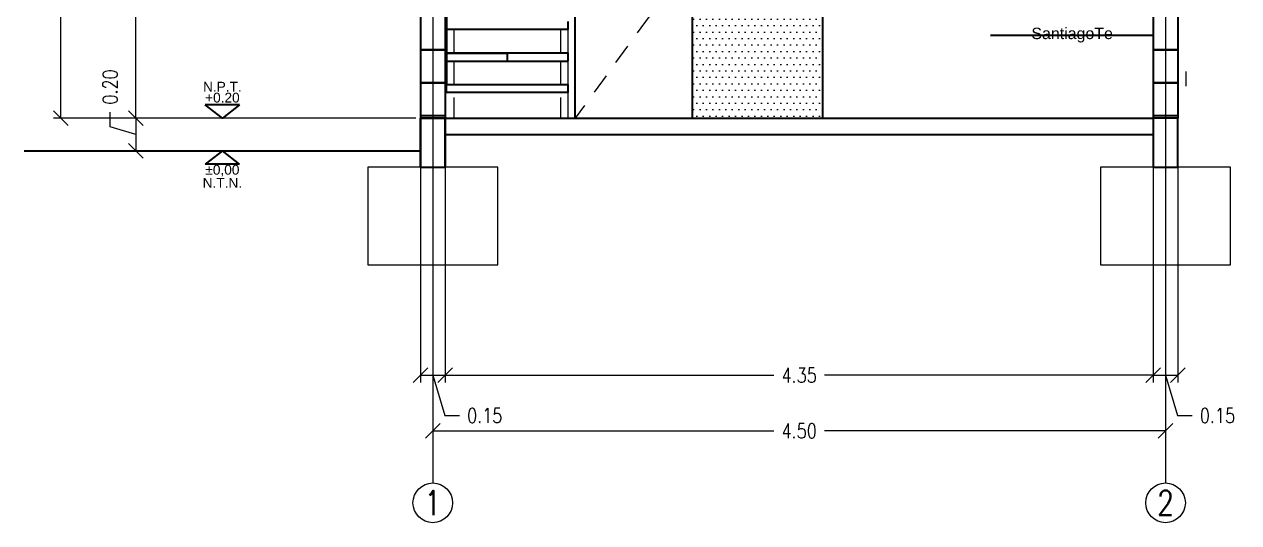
# Model space of a CAD drawing. Header units: metres. Extents: x 45 to 666, y -23 to 325.
# Drawn here: x 652.96 to 660.42, y 75.33 to 78.39 of the extents above; entities that cross this region are included whole.
import ezdxf
from ezdxf.enums import TextEntityAlignment as Align

# ---------------------------------------------------------------- set-up
doc = ezdxf.new("R2010")
doc.units = ezdxf.units.M
doc.header["$LTSCALE"] = 5
doc.header["$MEASUREMENT"] = 0
doc.linetypes.add('HIDDEN', pattern=[0.375, 0.25, -0.125])
doc.layers.get('0').update_dxf_attribs({"color": 30})
doc.layers.get('DEFPOINTS').update_dxf_attribs({"color": 210})
for name, color, linetype, lineweight in [('A-ANNO-DIMS', 3, 'Continuous', 18), ('A-ANNO-NOTE', 7, 'Continuous', 35), ('A-ANNO-SYMB', 3, 'Continuous', 18), ('A-ANNO-TEXT', 3, 'Continuous', 18), ('A-ELEV-MBE1', 7, 'Continuous', 35), ('A-ELEV-MBE2', 4, 'Continuous', 25), ('A-ELEV-PATT', 8, 'Continuous', 18), ('A-FLOR-OVHD', 3, 'HIDDEN', 18), ('A-WALL-FULL', 7, 'Continuous', 35), ('A-WALL-FULL-EXTR', 7, 'Continuous', 35)]:
    doc.layers.add(name, color=color, linetype=linetype, lineweight=lineweight)
doc.styles.add('E-ARIAL', font='arial.ttf')
doc.styles.add('E-ROMANS', font='romans.shx', dxfattribs={"width": 0.8})
doc.dimstyles.new('E-0050_TICK_18', dxfattribs={"dimscale": 0.001, "dimtxt": 90, "dimasz": 90, "dimexe": 45, "dimexo": 30, "dimgap": 45, "dimtad": 0, "dimzin": 0, "dimdsep": 46, "dimtxsty": 'E-ROMANS', "dimblk": 'OBLIQUE', "dimcen": 45, "dimclrd": 256, "dimclre": 256, "dimclrt": 256, "dimadec": 0, "dimazin": 0, "dimtfac": 1, "dimtmove": 1, "dimatfit": 3, "dimldrblk": 'OPEN90', "dimfxl": 1, "dimtfill": 1, "dimtolj": 1, "dimtzin": 0, "dimarcsym": 0})
doc.dimstyles.new('E-0200_TICK_12', dxfattribs={"dimscale": 0.001, "dimtxt": 240, "dimasz": 240, "dimexe": 120, "dimexo": 80, "dimgap": 120, "dimtad": 0, "dimzin": 0, "dimdsep": 46, "dimtxsty": 'E-ROMANS', "dimblk": 'OBLIQUE', "dimcen": 120, "dimclrd": 256, "dimclre": 256, "dimclrt": 256, "dimadec": 0, "dimazin": 0, "dimtfac": 1, "dimtmove": 1, "dimatfit": 3, "dimldrblk": 'OPEN90', "dimfxl": 1, "dimtfill": 1, "dimtolj": 1, "dimtzin": 0, "dimlwd": -1, "dimarcsym": 0})

# ---------------------------------------------------------------- blocks, each defined once
blk = doc.blocks.new('TAG-LEVEL-CO')
for points in [[(0.352, 0.272), (-0.352, 0.272)], [(0.352, 0.272), (0, 0), (-0.352, 0.272)]]:
    blk.add_lwpolyline(points)
at = {"style": 'E-ARIAL'}
for tag, p in [('N.P.T.', (0, 0.486)), ('%%P0,00', (0, 0.262))]:
    blk.add_attdef(tag, text='', height=0.2, dxfattribs=at).set_placement(p, align=Align.BOTTOM_CENTER)
blk = doc.blocks.new('_Oblique')
at = {"color": 0, "linetype": 'ByBlock', "lineweight": -2}
blk.add_line((-0.5, -0.5), (0.5, 0.5), dxfattribs=at)
blk = doc.blocks.new('*D561')
at = {"layer": 'A-ANNO-DIMS', "lineweight": -2, "transparency": 16777216}
for p, q in [((655.3615, 80.3139), (653.1375, 80.3139)), ((653.1825, 80.3139), (653.1825, 79.2186)), ((653.1825, 77.8139), (653.1825, 78.9092)), ((655.3615, 77.8139), (653.1375, 77.8139))]:
    blk.add_line(p, q, dxfattribs=at)
at = {"layer": 'DEFPOINTS', "color": 0, "transparency": 16777216}
for p in [(653.1825, 80.3139), (655.3915, 80.3139), (655.3915, 77.8139)]:
    blk.add_point(p, dxfattribs=at)
at = {"layer": 'A-ANNO-DIMS', "lineweight": -2, "transparency": 16777216, "xscale": 0.09, "yscale": 0.09, "zscale": 0.09}
for p, rotation in [((653.1825, 80.3139), 90), ((653.1825, 77.8139), 270)]:
    blk.add_blockref('_Oblique', p, dxfattribs=dict(at, rotation=rotation))
at = {"layer": 'A-ANNO-DIMS', "transparency": 16777216, "insert": (653.1825, 79.0639), "char_height": 0.09, "attachment_point": 5, "rotation": 90, "style": 'E-ROMANS', "bg_fill": 3, "box_fill_scale": 1.25, "bg_fill_color": 256, "bg_fill_true_color": 13158600, "bg_fill_transparency": 0}
blk.add_mtext('\\A1;2.50', dxfattribs=at)
blk = doc.blocks.new('_Open90')
at = {"color": 0, "linetype": 'ByBlock', "lineweight": -2}
for p, q in [((0, 0), (-1, 0)), ((-0.5, 0.5), (0, 0)), ((0, 0), (-0.5, -0.5))]:
    blk.add_line(p, q, dxfattribs=at)
blk = doc.blocks.new('*D593')
at = {"layer": 'A-ANNO-DIMS', "lineweight": -2, "transparency": 16777216}
for p, q in [((655.3915, 77.5839), (655.3915, 76.1914)), ((655.5415, 77.5839), (655.5415, 76.1914)), ((655.3915, 76.2364), (655.5415, 76.2364)), ((655.4665, 76.2364), (655.5408, 75.9889)), ((655.5408, 75.9889), (655.6308, 75.9889))]:
    blk.add_line(p, q, dxfattribs=at)
at = {"layer": 'DEFPOINTS', "color": 0, "transparency": 16777216}
for p in [(655.3915, 77.6139), (655.5415, 77.6139), (655.5415, 76.2364)]:
    blk.add_point(p, dxfattribs=at)
at = {"layer": 'A-ANNO-DIMS', "lineweight": -2, "transparency": 16777216, "xscale": 0.09, "yscale": 0.09, "zscale": 0.09, "rotation": 180}
blk.add_blockref('_Oblique', (655.3915, 76.2364), dxfattribs=at)
at = {"layer": 'A-ANNO-DIMS', "lineweight": -2, "transparency": 16777216, "xscale": 0.09, "yscale": 0.09, "zscale": 0.09}
blk.add_blockref('_Oblique', (655.5415, 76.2364), dxfattribs=at)
at = {"layer": 'A-ANNO-DIMS', "transparency": 16777216, "insert": (655.7855, 75.9889), "char_height": 0.09, "attachment_point": 5, "style": 'E-ROMANS', "bg_fill": 3, "box_fill_scale": 1.25, "bg_fill_color": 256, "bg_fill_true_color": 13158600, "bg_fill_transparency": 0}
blk.add_mtext('\\A1;0.15', dxfattribs=at)
blk = doc.blocks.new('*D594')
at = {"layer": 'A-ANNO-DIMS', "lineweight": -2, "transparency": 16777216}
for p, q in [((659.8915, 77.6839), (659.8915, 76.1914)), ((655.5415, 77.5839), (655.5415, 76.1914)), ((655.5415, 76.2364), (657.5618, 76.2364)), ((659.8915, 76.2364), (657.8713, 76.2364))]:
    blk.add_line(p, q, dxfattribs=at)
at = {"layer": 'DEFPOINTS', "color": 0, "transparency": 16777216}
for p in [(659.8915, 77.7139), (655.5415, 77.6139), (659.8915, 76.2364)]:
    blk.add_point(p, dxfattribs=at)
at = {"layer": 'A-ANNO-DIMS', "lineweight": -2, "transparency": 16777216, "xscale": 0.09, "yscale": 0.09, "zscale": 0.09, "rotation": 180}
blk.add_blockref('_Oblique', (655.5415, 76.2364), dxfattribs=at)
at = {"layer": 'A-ANNO-DIMS', "lineweight": -2, "transparency": 16777216, "xscale": 0.09, "yscale": 0.09, "zscale": 0.09}
blk.add_blockref('_Oblique', (659.8915, 76.2364), dxfattribs=at)
at = {"layer": 'A-ANNO-DIMS', "transparency": 16777216, "insert": (657.7165, 76.2364), "char_height": 0.09, "attachment_point": 5, "style": 'E-ROMANS', "bg_fill": 3, "box_fill_scale": 1.25, "bg_fill_color": 256, "bg_fill_true_color": 13158600, "bg_fill_transparency": 0}
blk.add_mtext('\\A1;4.35', dxfattribs=at)
blk = doc.blocks.new('*D595')
at = {"layer": 'A-ANNO-DIMS', "lineweight": -2, "transparency": 16777216}
for p, q in [((659.8915, 77.6839), (659.8915, 76.1914)), ((660.0415, 77.6839), (660.0415, 76.1914)), ((659.8915, 76.2364), (660.0415, 76.2364)), ((659.9665, 76.2364), (660.0408, 75.9889)), ((660.0408, 75.9889), (660.1308, 75.9889))]:
    blk.add_line(p, q, dxfattribs=at)
at = {"layer": 'DEFPOINTS', "color": 0, "transparency": 16777216}
for p in [(659.8915, 77.7139), (660.0415, 77.7139), (660.0415, 76.2364)]:
    blk.add_point(p, dxfattribs=at)
at = {"layer": 'A-ANNO-DIMS', "lineweight": -2, "transparency": 16777216, "xscale": 0.09, "yscale": 0.09, "zscale": 0.09, "rotation": 180}
blk.add_blockref('_Oblique', (659.8915, 76.2364), dxfattribs=at)
at = {"layer": 'A-ANNO-DIMS', "lineweight": -2, "transparency": 16777216, "xscale": 0.09, "yscale": 0.09, "zscale": 0.09}
blk.add_blockref('_Oblique', (660.0415, 76.2364), dxfattribs=at)
at = {"layer": 'A-ANNO-DIMS', "transparency": 16777216, "insert": (660.2855, 75.9889), "char_height": 0.09, "attachment_point": 5, "style": 'E-ROMANS', "bg_fill": 3, "box_fill_scale": 1.25, "bg_fill_color": 256, "bg_fill_true_color": 13158600, "bg_fill_transparency": 0}
blk.add_mtext('\\A1;0.15', dxfattribs=at)
blk = doc.blocks.new('*D596')
at = {"layer": 'A-ANNO-DIMS', "lineweight": -2, "transparency": 16777216}
for p, q in [((655.4665, 77.4839), (655.4665, 75.8496)), ((659.9665, 77.4839), (659.9665, 75.8496)), ((655.4665, 75.8946), (657.5618, 75.8946)), ((659.9665, 75.8946), (657.8713, 75.8946))]:
    blk.add_line(p, q, dxfattribs=at)
at = {"layer": 'DEFPOINTS', "color": 0, "transparency": 16777216}
for p in [(655.4665, 77.5139), (659.9665, 77.5139), (659.9665, 75.8946)]:
    blk.add_point(p, dxfattribs=at)
at = {"layer": 'A-ANNO-DIMS', "lineweight": -2, "transparency": 16777216, "xscale": 0.09, "yscale": 0.09, "zscale": 0.09, "rotation": 180}
blk.add_blockref('_Oblique', (655.4665, 75.8946), dxfattribs=at)
at = {"layer": 'A-ANNO-DIMS', "lineweight": -2, "transparency": 16777216, "xscale": 0.09, "yscale": 0.09, "zscale": 0.09}
blk.add_blockref('_Oblique', (659.9665, 75.8946), dxfattribs=at)
at = {"layer": 'A-ANNO-DIMS', "transparency": 16777216, "insert": (657.7165, 75.8946), "char_height": 0.09, "attachment_point": 5, "style": 'E-ROMANS', "bg_fill": 3, "box_fill_scale": 1.25, "bg_fill_color": 256, "bg_fill_true_color": 13158600, "bg_fill_transparency": 0}
blk.add_mtext('\\A1;4.50', dxfattribs=at)
blk = doc.blocks.new('*D610')
at = {"layer": 'A-ANNO-DIMS', "lineweight": -2, "transparency": 16777216}
for p, q in [((655.3615, 80.0619), (653.5968, 80.0619)), ((653.6418, 80.0619), (653.6418, 79.0926)), ((653.6418, 77.8139), (653.6418, 78.7832)), ((655.3615, 77.8139), (653.5968, 77.8139))]:
    blk.add_line(p, q, dxfattribs=at)
at = {"layer": 'DEFPOINTS', "color": 0, "transparency": 16777216}
for p in [(655.3915, 80.0619), (653.6418, 77.8139), (655.3915, 77.8139)]:
    blk.add_point(p, dxfattribs=at)
at = {"layer": 'A-ANNO-DIMS', "lineweight": -2, "transparency": 16777216, "xscale": 0.09, "yscale": 0.09, "zscale": 0.09}
for p, rotation in [((653.6418, 80.0619), 90), ((653.6418, 77.8139), 270)]:
    blk.add_blockref('_Oblique', p, dxfattribs=dict(at, rotation=rotation))
at = {"layer": 'A-ANNO-DIMS', "transparency": 16777216, "insert": (653.6418, 78.9379), "char_height": 0.09, "attachment_point": 5, "rotation": 90, "style": 'E-ROMANS', "bg_fill": 3, "box_fill_scale": 1.25, "bg_fill_color": 256, "bg_fill_true_color": 13158600, "bg_fill_transparency": 0}
blk.add_mtext('\\A1;2.25', dxfattribs=at)
blk = doc.blocks.new('*D611')
at = {"layer": 'A-ANNO-DIMS', "lineweight": -2, "transparency": 16777216}
for p, q in [((653.4843, 77.7612), (653.4843, 77.8512)), ((655.3615, 77.8139), (653.5968, 77.8139)), ((653.6418, 77.8139), (653.6418, 77.6139)), ((653.6418, 77.7139), (653.4843, 77.7612)), ((655.3615, 77.6139), (653.5968, 77.6139))]:
    blk.add_line(p, q, dxfattribs=at)
at = {"layer": 'DEFPOINTS', "color": 0, "transparency": 16777216}
for p in [(655.3915, 77.8139), (653.6418, 77.6139), (655.3915, 77.6139)]:
    blk.add_point(p, dxfattribs=at)
at = {"layer": 'A-ANNO-DIMS', "lineweight": -2, "transparency": 16777216, "xscale": 0.09, "yscale": 0.09, "zscale": 0.09}
for p, rotation in [((653.6418, 77.8139), 90), ((653.6418, 77.6139), 270)]:
    blk.add_blockref('_Oblique', p, dxfattribs=dict(at, rotation=rotation))
at = {"layer": 'A-ANNO-DIMS', "transparency": 16777216, "insert": (653.4843, 78.0059), "char_height": 0.09, "attachment_point": 5, "rotation": 90, "style": 'E-ROMANS', "bg_fill": 3, "box_fill_scale": 1.25, "bg_fill_color": 256, "bg_fill_true_color": 13158600, "bg_fill_transparency": 0}
blk.add_mtext('\\A1;0.20', dxfattribs=at)

msp = doc.modelspace()

# ---------------------------------------------------------------- hatches: boundary and pattern name
at = {"layer": 'A-ELEV-PATT'}
h = msp.add_hatch(dxfattribs=at)
h.set_pattern_fill('DOTS', color=256, scale=0.025, style=0)
h.set_pattern_definition([(0, (495.5, 1e-11), (0.01984375, 0.0396875), [0, -0.0396875])])
h.paths.add_polyline_path([(657.859, 80.1619), (656.3415, 80.1619), (656.3415, 79.7939), (657.059, 79.7939), (657.059, 77.8139), (657.859, 77.8139)])

# ---------------------------------------------------------------- linework, layer by layer
at = {"layer": 'A-ANNO-SYMB', "ltscale": 2}
for points in [[(655.4665, 87.0167), (655.4665, 75.5752)], [(659.9665, 87.0167), (659.9665, 75.5752)], [(659.9665, 87.0167), (659.9665, 75.5752)]]:
    msp.add_lwpolyline(points, dxfattribs=at)
at = {"layer": 'A-ANNO-SYMB', "linetype": 'Continuous', "ltscale": 5}
for centre in [(655.4665, 75.4532), (659.9665, 75.4532)]:
    msp.add_circle(centre, 0.1219, dxfattribs=at)
at = {"layer": 'A-ELEV-MBE1'}
for p, q in [((656.3415, 77.8139), (656.3415, 80.3319)), ((657.859, 80.1619), (657.859, 77.8139)), ((657.059, 79.7939), (657.059, 77.8139)), ((656.2965, 78.4077), (656.2965, 78.3577)), ((656.2965, 78.3577), (655.5515, 78.3577)), ((656.2965, 78.2132), (655.5515, 78.2132)), ((656.2965, 78.2156), (656.2965, 78.1656)), ((656.2965, 78.1632), (655.924, 78.1632))]:
    msp.add_line(p, q, dxfattribs=at)
at = {"layer": 'A-ELEV-MBE2'}
for p, q in [((655.5965, 78.3577), (655.5965, 78.2156)), ((656.2515, 78.3577), (656.2515, 78.2156)), ((656.2965, 78.3577), (656.2965, 77.8139)), ((655.5965, 78.1656), (655.5965, 78.021)), ((656.2515, 78.2156), (656.2515, 78.2132)), ((656.2515, 78.1632), (656.2515, 78.021)), ((655.5965, 77.941), (655.5965, 77.8139)), ((656.2515, 77.941), (656.2515, 77.8139))]:
    msp.add_line(p, q, dxfattribs=at)
at = {"layer": 'A-FLOR-OVHD', "ltscale": 0.1}
msp.add_line((657.059, 78.8039), (656.3415, 77.8139), dxfattribs=at)
at = {"layer": 'A-FLOR-OVHD'}
msp.add_line((660.0915, 78.0999), (660.0915, 78.0099), dxfattribs=at)
for points in [[(655.3915, 77.5139), (655.0665, 77.5139), (655.0665, 76.9139), (655.8665, 76.9139), (655.8665, 77.5139), (655.5415, 77.5139)], [(659.8915, 77.5139), (659.5665, 77.5139), (659.5665, 76.9139), (660.3665, 76.9139), (660.3665, 77.5139), (660.0415, 77.5139)]]:
    msp.add_lwpolyline(points, dxfattribs=at)
at = {"layer": 'A-WALL-FULL'}
for p, q in [((655.5515, 80.3289), (655.5515, 78.021)), ((655.5415, 77.8139), (659.8915, 77.8139)), ((655.5415, 77.7139), (659.8915, 77.7139)), ((652.9576, 77.6139), (655.3915, 77.6139))]:
    msp.add_line(p, q, dxfattribs=at)
msp.add_lwpolyline([(655.3915, 77.5139), (655.3915, 77.8139), (655.5415, 77.8139), (655.5415, 77.5139)], dxfattribs=at)
for points in [[(655.5415, 77.8139), (655.3915, 77.8139), (655.3915, 77.5139), (655.5415, 77.5139)], [(660.0415, 77.8139), (659.8915, 77.8139), (659.8915, 77.5139), (660.0415, 77.5139)]]:
    msp.add_lwpolyline(points, close=True, dxfattribs=at)
at = {"layer": 'A-WALL-FULL-EXTR'}
for p, q in [((655.3915, 80.0619), (655.3915, 77.8139)), ((655.5415, 80.0619), (655.5415, 77.8139)), ((659.8915, 80.0619), (659.8915, 77.8139)), ((660.0415, 80.0619), (660.0415, 77.8139)), ((655.5415, 78.2349), (655.3915, 78.2349)), ((655.5415, 78.2319), (655.3915, 78.2319)), ((660.0415, 78.2349), (659.8915, 78.2349)), ((660.0415, 78.2319), (659.8915, 78.2319)), ((655.5415, 78.0319), (655.3915, 78.0319)), ((655.5415, 78.0289), (655.3915, 78.0289)), ((660.0415, 78.0319), (659.8915, 78.0319)), ((660.0415, 78.0289), (659.8915, 78.0289)), ((655.5415, 77.8289), (655.3915, 77.8289)), ((660.0415, 77.8289), (659.8915, 77.8289))]:
    msp.add_line(p, q, dxfattribs=at)
for points in [[(655.5515, 78.2132), (655.924, 78.2132), (655.924, 78.1632), (655.5515, 78.1632)], [(655.5515, 78.021), (656.2965, 78.021), (656.2965, 77.971), (655.5515, 77.971)]]:
    msp.add_lwpolyline(points, close=True, dxfattribs=at)

# ---------------------------------------------------------------- block references
at = {"layer": 'A-ANNO-NOTE', "xscale": 0.3000000000000114, "yscale": 0.3000000000000114, "zscale": 0.3000000000000114}
msp.add_blockref('TAG-LEVEL-CO', (654.1743, 77.8139), dxfattribs=at).add_auto_attribs({'%%P0,00': '+0.20', 'N.P.T.': 'N.P.T.'})
at = {"layer": 'A-ANNO-NOTE'}
ref = msp.add_blockref('TAG-LEVEL-CO', (654.1743, 77.6139), dxfattribs=dict(at, xscale=-0.3000000000000114, yscale=0.3000000000000114, zscale=0.3, rotation=180))
ref.add_attrib('%%P0,00', '%%P0,00', dxfattribs={"layer": '0', "height": 0.06, "style": 'E-ARIAL'}).set_placement((654.1743, 77.4499), align=Align.BOTTOM_CENTER)
ref.add_attrib('N.P.T.', 'N.T.N.', dxfattribs={"layer": '0', "height": 0.06, "style": 'E-ARIAL'}).set_placement((654.1743, 77.3689), align=Align.BOTTOM_CENTER)

# ---------------------------------------------------------------- texts
at = {"layer": 'A-ANNO-NOTE', "insert": (659.6431, 78.3242), "char_height": 0.07, "attachment_point": 6, "style": 'E-ARIAL'}
msp.add_mtext('SantiagoTe', dxfattribs=at)
at = {"layer": 'A-ANNO-TEXT', "ltscale": 5, "char_height": 0.15, "attachment_point": 5, "style": 'E-ROMANS'}
for s, insert in [('1', (655.4665, 75.4532)), ('2', (659.9665, 75.4532))]:
    msp.add_mtext(s, dxfattribs=dict(at, insert=insert))

# ---------------------------------------------------------------- leaders
at = {"layer": 'A-ANNO-NOTE', "annotation_type": 0, "has_hookline": 1, "hookline_direction": 1, "text_width": 0.4917}
msp.add_leader([(659.8915, 78.3218), (659.7027, 78.3218), (659.6516, 78.3218)], dimstyle='E-0200_TICK_12', override={"dimasz": 0.2, "dimtad": 0, "dimldrblk": 'Open90'}, dxfattribs=at)

# ---------------------------------------------------------------- next in the draw order: dimensions: what is measured, and where the dimension line sits
at = {"layer": 'A-ANNO-DIMS'}
dim = msp.add_aligned_dim(p1=(655.3915, 77.8139), p2=(655.3915, 80.3139), distance=2.209, dimstyle='E-0050_TICK_18', dxfattribs=at)
dim.commit()
dim.dimension.update_dxf_attribs({"geometry": '*D561', "text_midpoint": (653.1825, 79.0639)})
dim = msp.add_linear_dim(base=(655.5415, 76.2364), p1=(655.3915, 77.6139), p2=(655.5415, 77.6139), dimstyle='E-0050_TICK_18', dxfattribs=at)
dim.commit()
dim.dimension.update_dxf_attribs({"geometry": '*D593', "text_midpoint": (655.6758, 75.9889)})

# ---------------------------------------------------------------- next in the draw order: dimensions: what is measured, and where the dimension line sits
dim = msp.add_linear_dim(base=(653.6418, 77.8139), p1=(655.3915, 80.0619), p2=(655.3915, 77.8139), angle=90, dimstyle='E-0050_TICK_18', dxfattribs=at)
dim.commit()
dim.dimension.update_dxf_attribs({"geometry": '*D610', "text_midpoint": (653.6418, 78.9379)})
dim = msp.add_linear_dim(base=(659.8915, 76.2364), p1=(655.5415, 77.6139), p2=(659.8915, 77.7139), dimstyle='E-0050_TICK_18', dxfattribs=at)
dim.commit()
dim.dimension.update_dxf_attribs({"geometry": '*D594', "text_midpoint": (657.7165, 76.2364)})

# ---------------------------------------------------------------- next in the draw order: dimensions: what is measured, and where the dimension line sits
dim = msp.add_linear_dim(base=(653.6418, 77.6139), p1=(655.3915, 77.8139), p2=(655.3915, 77.6139), angle=90, dimstyle='E-0050_TICK_18', dxfattribs=at)
dim.commit()
dim.dimension.update_dxf_attribs({"geometry": '*D611', "text_midpoint": (653.4843, 77.8962)})
dim = msp.add_linear_dim(base=(660.0415, 76.2364), p1=(659.8915, 77.7139), p2=(660.0415, 77.7139), dimstyle='E-0050_TICK_18', dxfattribs=at)
dim.commit()
dim.dimension.update_dxf_attribs({"geometry": '*D595', "text_midpoint": (660.1758, 75.9889)})

# ---------------------------------------------------------------- next in the draw order: dimensions: what is measured, and where the dimension line sits
dim = msp.add_linear_dim(base=(659.9665, 75.8946), p1=(655.4665, 77.5139), p2=(659.9665, 77.5139), dimstyle='E-0050_TICK_18', dxfattribs=at)
dim.commit()
dim.dimension.update_dxf_attribs({"geometry": '*D596', "text_midpoint": (657.7165, 75.8946)})

doc.saveas('drawing.dxf')
